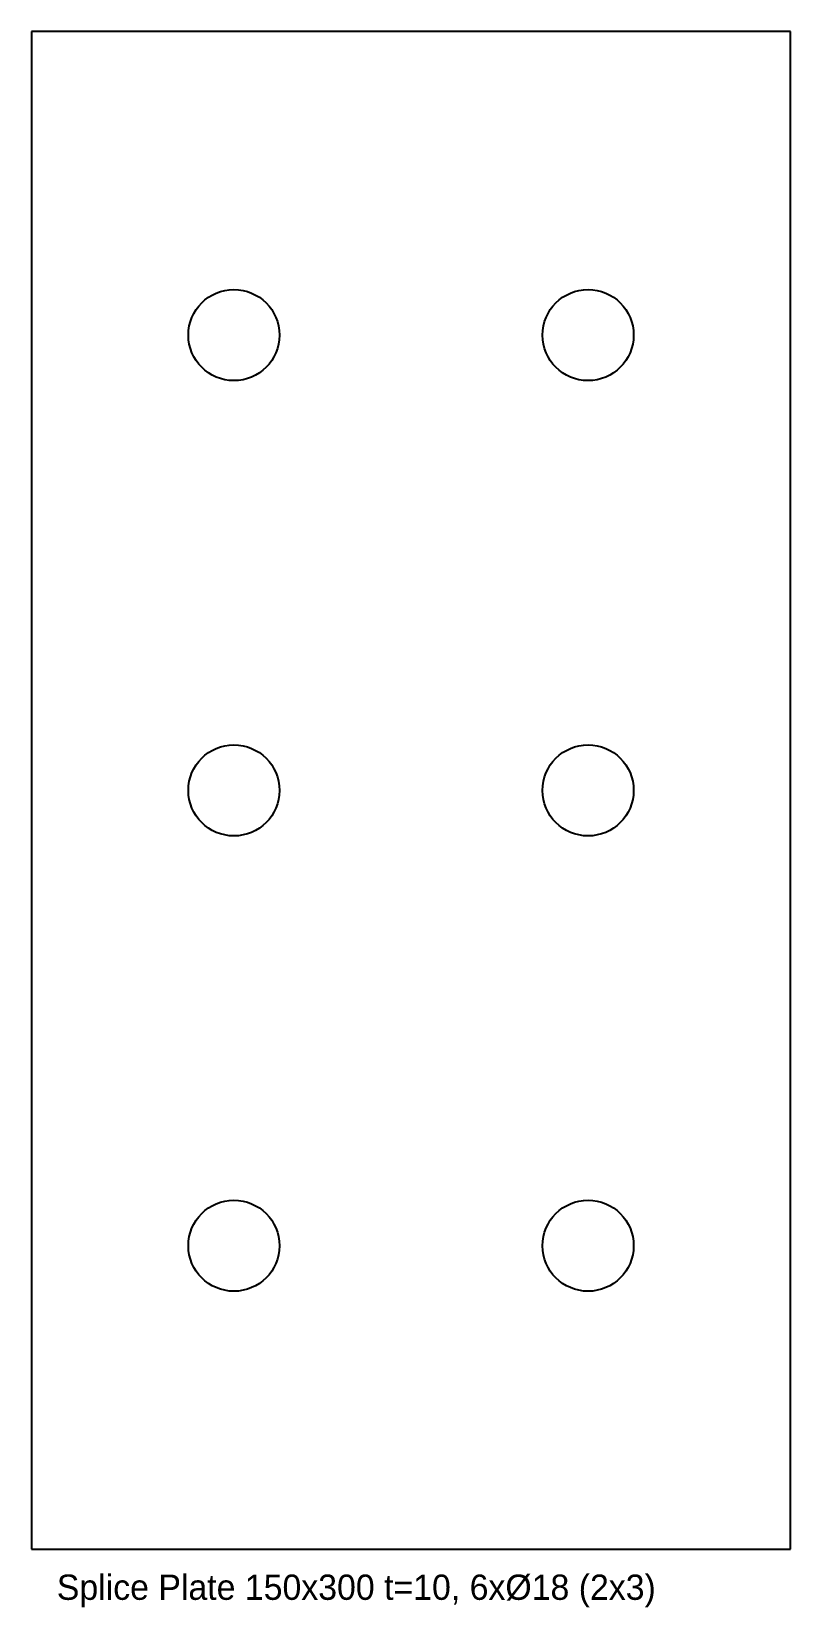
# Model space of a CAD drawing. Extents: x 0 to 150, y -12 to 300.
import ezdxf

# ---------------------------------------------------------------- set-up
doc = ezdxf.new("R2010")
doc.units = 0
for name, color, linetype in [('HOLES', 1, 'CONTINUOUS'), ('NOTES', 2, 'CONTINUOUS'), ('OUTLINE', 7, 'CONTINUOUS')]:
    doc.layers.add(name, color=color, linetype=linetype)

msp = doc.modelspace()

# ---------------------------------------------------------------- linework, layer by layer
at = {"layer": 'HOLES'}
for centre in [(40, 240), (110, 240), (40, 150), (110, 150), (40, 60), (110, 60)]:
    msp.add_circle(centre, 9, dxfattribs=at)
at = {"layer": 'OUTLINE'}
for p, q in [((150, 300), (0, 300)), ((0, 300), (0, 0)), ((150, 0), (150, 300)), ((0, 0), (150, 0))]:
    msp.add_line(p, q, dxfattribs=at)

# ---------------------------------------------------------------- texts
at = {"layer": 'NOTES'}
msp.add_text('Splice Plate 150x300 t=10, 6xØ18 (2x3)', height=5, dxfattribs=at).set_placement((5, -10))

doc.saveas('drawing.dxf')
